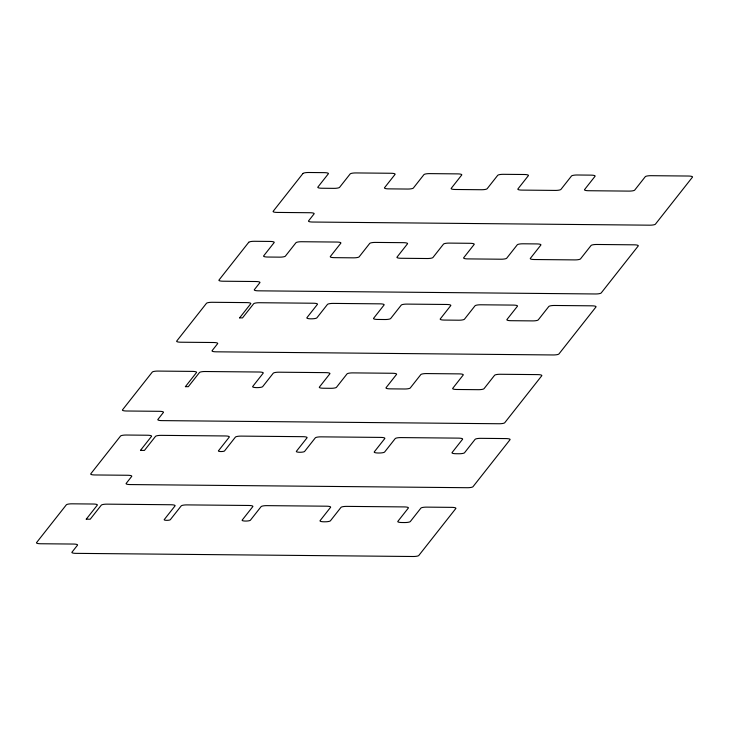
<?xml version="1.0" encoding="UTF-8"?>
<svg xmlns="http://www.w3.org/2000/svg" width="729" height="729" viewBox="0 0 729 729"><rect width="100%" height="100%" fill="white"/><g stroke="black" fill="none" stroke-linecap="round" stroke-linejoin="round"><path stroke-width="1.09" d="M86.25 519.185L90.214 519.221L101.304 505.151A4.903 1.039 -1.6 0 1 106.963 504.149L171.078 504.75A4.903 1.039 -1.6 0 1 175.088 505.835L164.207 519.64A3.098 0.656 -1.6 0 0 166.75 520.333A3.098 0.656 -1.6 0 0 170.322 519.695L181.202 505.899A4.903 1.039 -1.6 0 1 186.861 504.896L248.844 505.47A4.903 1.039 -1.6 0 1 252.854 506.564L242.156 520.132A4.183 0.884 -1.6 0 0 245.573 521.062A4.183 0.884 -1.6 0 0 250.402 520.214L261.1 506.637A4.903 1.039 -1.6 0 1 266.75 505.644L326.601 506.199A4.903 1.039 -1.6 0 1 330.611 507.284L320.04 520.706A4.903 1.039 -1.6 0 0 323.694 521.791A14.544 3.071 -1.6 0 0 324.76 521.8A4.903 1.039 -1.6 0 0 330.419 520.807L340.99 507.384A4.903 1.039 -1.6 0 1 346.649 506.382L404.367 506.919A4.903 1.039 -1.6 0 1 408.377 508.013L397.797 521.435A4.903 1.039 -1.6 0 0 401.816 522.52L404.659 522.547A4.903 1.039 -1.6 0 0 410.309 521.554L420.888 508.131A4.903 1.039 -1.6 0 1 426.547 507.129L451.852 507.366A4.903 1.039 -1.6 0 1 455.862 508.459L418.783 555.507A4.903 1.039 -1.6 0 1 413.124 556.5L75.916 553.357A4.903 1.039 -1.6 0 1 71.907 552.272L77.52 545.146A4.903 1.039 -1.6 0 0 73.511 544.053L40.532 543.752A4.903 1.039 -1.6 0 1 36.523 542.658L66.339 504.823A4.903 1.039 -1.6 0 1 71.989 503.821L93.321 504.021A4.903 1.039 -1.6 0 1 97.331 505.115L86.268 519.148M140.46 450.385L144.433 450.422L155.523 436.361A4.903 1.039 -1.6 0 1 161.182 435.359L225.297 435.96A4.903 1.039 -1.6 0 1 229.307 437.045L218.427 450.85A3.098 0.656 -1.6 0 0 220.96 451.543A3.098 0.656 -1.6 0 0 224.541 450.905L235.412 437.099A4.903 1.039 -1.6 0 1 241.071 436.106L303.054 436.68A4.903 1.039 -1.6 0 1 307.064 437.774L296.366 451.342A4.183 0.884 -1.6 0 0 299.792 452.272A4.183 0.884 -1.6 0 0 304.613 451.424L315.311 437.847A4.903 1.039 -1.6 0 1 320.97 436.853L380.82 437.409A4.903 1.039 -1.6 0 1 384.83 438.493L374.25 451.916A4.903 1.039 -1.6 0 0 377.904 453.001A14.544 3.071 -1.6 0 0 378.971 453.01A4.903 1.039 -1.6 0 0 384.63 452.016L395.209 438.594A4.903 1.039 -1.6 0 1 400.859 437.591L458.577 438.129A4.903 1.039 -1.6 0 1 462.587 439.223L452.016 452.645A4.903 1.039 -1.6 0 0 456.026 453.73L458.869 453.757A4.903 1.039 -1.6 0 0 464.528 452.755L475.098 439.341A4.903 1.039 -1.6 0 1 480.757 438.339L506.063 438.576A4.903 1.039 -1.6 0 1 510.072 439.66L472.993 486.708A4.903 1.039 -1.6 0 1 467.335 487.71L130.127 484.566A4.903 1.039 -1.6 0 1 126.117 483.482L131.739 476.356A4.903 1.039 -1.6 0 0 127.721 475.262L94.743 474.962A4.903 1.039 -1.6 0 1 90.733 473.868L120.549 436.033A4.903 1.039 -1.6 0 1 126.208 435.031L147.531 435.231A4.903 1.039 -1.6 0 1 151.541 436.325L140.478 450.358M185.394 386.662L188.301 386.689L199.473 372.519A4.903 1.039 -1.6 0 1 205.131 371.517L259.223 372.018A4.903 1.039 -1.6 0 1 263.233 373.111L252.662 386.534A4.903 1.039 -1.6 0 0 256.307 387.609A9.723 2.059 -1.6 0 0 257.027 387.618A4.903 1.039 -1.6 0 0 262.677 386.625L273.257 373.202A4.903 1.039 -1.6 0 1 278.915 372.2L325.899 372.637A4.903 1.039 -1.6 0 1 329.909 373.731L319.329 387.154A4.903 1.039 -1.6 0 0 323.339 388.238L330.802 388.311A4.903 1.039 -1.6 0 0 336.461 387.309L347.04 373.895A4.903 1.039 -1.6 0 1 352.699 372.893L392.576 373.266A4.903 1.039 -1.6 0 1 396.585 374.351L386.006 387.773A4.903 1.039 -1.6 0 0 390.015 388.858L404.586 388.994A4.903 1.039 -1.6 0 0 410.245 388.001L420.824 374.578A4.903 1.039 -1.6 0 1 426.474 373.576L459.243 373.886A4.903 1.039 -1.6 0 1 463.252 374.97L452.682 388.393A4.903 1.039 -1.6 0 0 456.691 389.486L478.37 389.687A4.903 1.039 -1.6 0 0 484.029 388.685L494.599 375.262A4.903 1.039 -1.6 0 1 500.258 374.269L537.792 374.615A4.903 1.039 -1.6 0 1 541.802 375.708L504.723 422.756A4.903 1.039 -1.6 0 1 499.064 423.749L161.856 420.615A4.903 1.039 -1.6 0 1 157.847 419.521L163.46 412.395A4.903 1.039 -1.6 0 0 159.451 411.311L126.472 411.001A4.903 1.039 -1.6 0 1 122.463 409.908L152.279 372.072A4.903 1.039 -1.6 0 1 157.938 371.079L192.547 371.398A4.903 1.039 -1.6 0 1 196.557 372.492L185.394 386.662M239.613 317.871L242.511 317.899L253.692 303.72A4.903 1.039 -1.6 0 1 259.342 302.726L313.434 303.228A4.903 1.039 -1.6 0 1 317.452 304.321L306.873 317.735A4.903 1.039 -1.6 0 0 310.527 318.819A9.723 2.059 -1.6 0 0 311.237 318.828A4.903 1.039 -1.6 0 0 316.896 317.835L327.467 304.412A4.903 1.039 -1.6 0 1 333.126 303.41L380.11 303.847A4.903 1.039 -1.6 0 1 384.119 304.941L373.549 318.363A4.903 1.039 -1.6 0 0 377.558 319.448L385.021 319.521A4.903 1.039 -1.6 0 0 390.68 318.518L401.251 305.096A4.903 1.039 -1.6 0 1 406.91 304.102L446.786 304.476A4.903 1.039 -1.6 0 1 450.795 305.56L440.216 318.983A4.903 1.039 -1.6 0 0 444.234 320.067L458.805 320.204A4.903 1.039 -1.6 0 0 464.455 319.211L475.035 305.788A4.903 1.039 -1.6 0 1 480.693 304.786L513.462 305.096A4.903 1.039 -1.6 0 1 517.472 306.18L506.892 319.603A4.903 1.039 -1.6 0 0 510.901 320.696L532.58 320.897A4.903 1.039 -1.6 0 0 538.239 319.894L548.819 306.472A4.903 1.039 -1.6 0 1 554.477 305.478L592.003 305.825A4.903 1.039 -1.6 0 1 596.012 306.918L558.933 353.966A4.903 1.039 -1.6 0 1 553.284 354.959L216.076 351.815A4.903 1.039 -1.6 0 1 212.057 350.731L217.679 343.605A4.903 1.039 -1.6 0 0 213.67 342.512L180.683 342.211A4.903 1.039 -1.6 0 1 176.673 341.117L206.489 303.282A4.903 1.039 -1.6 0 1 212.148 302.289L246.767 302.608A4.903 1.039 -1.6 0 1 250.776 303.692L239.613 317.871M248.744 242.292L218.928 280.127A4.903 1.039 -1.6 0 0 222.937 281.212L255.915 281.522A4.903 1.039 -1.6 0 1 259.934 282.606L254.312 289.732A4.903 1.039 -1.6 0 0 258.321 290.825L595.529 293.969A4.903 1.039 -1.6 0 0 601.188 292.967L638.267 245.919A4.903 1.039 -1.6 0 0 634.257 244.826L596.723 244.479A4.903 1.039 -1.6 0 0 591.073 245.482L580.494 258.895A4.903 1.039 -1.6 0 1 574.835 259.898L534.321 259.524A4.903 1.039 -1.6 0 1 530.311 258.43L540.891 245.008A4.903 1.039 -1.6 0 0 536.872 243.923L522.948 243.796A4.903 1.039 -1.6 0 0 517.289 244.789L506.71 258.212A4.903 1.039 -1.6 0 1 501.051 259.214L467.644 258.895A4.903 1.039 -1.6 0 1 463.635 257.811L474.214 244.388A4.903 1.039 -1.6 0 0 470.205 243.304L449.164 243.103A4.903 1.039 -1.6 0 0 443.505 244.106L432.926 257.528A4.903 1.039 -1.6 0 1 427.276 258.522L400.977 258.276A4.903 1.039 -1.6 0 1 396.959 257.191L407.538 243.768A4.903 1.039 -1.6 0 0 403.529 242.675L375.38 242.42A4.903 1.039 -1.6 0 0 369.721 243.413L359.151 256.836A4.903 1.039 -1.6 0 1 353.492 257.838L334.301 257.656A4.903 1.039 -1.6 0 1 330.292 256.572L340.862 243.149A4.903 1.039 -1.6 0 0 336.853 242.055L301.596 241.727A4.903 1.039 -1.6 0 0 295.947 242.73L285.367 256.152A4.903 1.039 -1.6 0 1 279.708 257.146L267.625 257.036A4.903 1.039 -1.6 0 1 263.616 255.943L274.195 242.529A4.903 1.039 -1.6 0 0 270.177 241.436L254.403 241.29A4.903 1.039 -1.6 0 0 248.744 242.292M302.954 173.493L273.138 211.328A4.903 1.039 -1.6 0 0 277.148 212.421L310.135 212.731A4.903 1.039 -1.6 0 1 314.144 213.816L308.531 220.942A4.903 1.039 -1.6 0 0 312.541 222.035L649.749 225.179A4.903 1.039 -1.6 0 0 655.407 224.177L692.477 177.129A4.903 1.039 -1.6 0 0 688.468 176.035L650.942 175.689A4.903 1.039 -1.6 0 0 645.283 176.691L634.704 190.105A4.903 1.039 -1.6 0 1 629.054 191.107L588.531 190.725A4.903 1.039 -1.6 0 1 584.521 189.64L595.101 176.218A4.903 1.039 -1.6 0 0 591.091 175.133L577.158 174.996A4.903 1.039 -1.6 0 0 571.5 175.999L560.929 189.422A4.903 1.039 -1.6 0 1 555.27 190.415L521.864 190.105A4.903 1.039 -1.6 0 1 517.854 189.021L528.425 175.598A4.903 1.039 -1.6 0 0 524.415 174.504L503.374 174.313A4.903 1.039 -1.6 0 0 497.716 175.315L487.145 188.729A4.903 1.039 -1.6 0 1 481.486 189.731L455.188 189.485A4.903 1.039 -1.6 0 1 451.178 188.401L461.749 174.978A4.903 1.039 -1.6 0 0 457.739 173.885L429.591 173.62A4.903 1.039 -1.6 0 0 423.941 174.623L413.361 188.046A4.903 1.039 -1.6 0 1 407.702 189.048L388.511 188.866A4.903 1.039 -1.6 0 1 384.502 187.772L395.082 174.359A4.903 1.039 -1.6 0 0 391.072 173.265L355.816 172.937A4.903 1.039 -1.6 0 0 350.157 173.939L339.577 187.353A4.903 1.039 -1.6 0 1 333.928 188.355L321.835 188.246A4.903 1.039 -1.6 0 1 317.826 187.153L328.405 173.73A4.903 1.039 -1.6 0 0 324.396 172.645L308.613 172.5A4.903 1.039 -1.6 0 0 302.954 173.493"/></g></svg>
